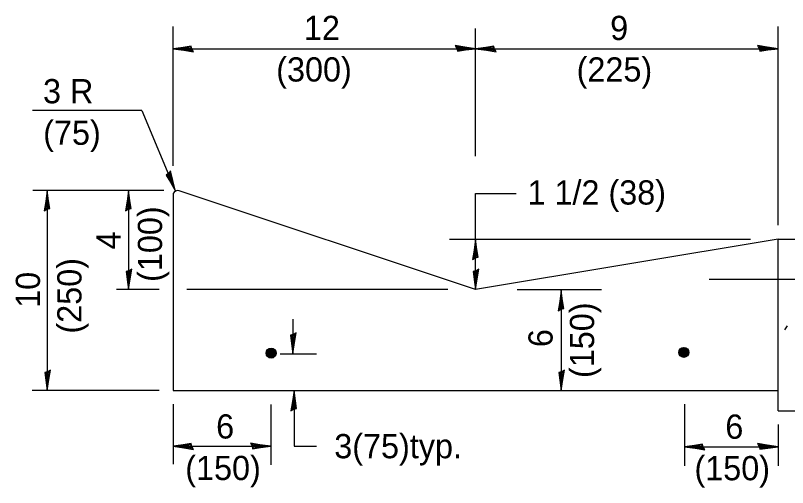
# Model space of a CAD drawing. Extents: x 116921 to 126621, y 61351 to 76334.
# Drawn here: x 119150.1 to 119373.4, y 63701.4 to 63837.9 of the extents above; entities that cross this region are included whole.
import ezdxf

# ---------------------------------------------------------------- set-up
doc = ezdxf.new("R2010")
doc.units = 0
doc.layers.add('Sheets_General Details', color=7, linetype='Continuous')

msp = doc.modelspace()

# ---------------------------------------------------------------- linework, layer by layer
at = {"layer": 'Sheets_General Details'}
for p, q in [((119195.67, 63794.4), (119195.67, 63834.71)), ((119283.15, 63797.24), (119283.15, 63834.1)), ((119370.63, 63777.24), (119370.63, 63834.71)), ((119195.67, 63828.3), (119283.15, 63828.3)), ((119283.15, 63828.3), (119370.63, 63828.3)), ((119186.59, 63810.42), (119155.02, 63810.42)), ((119186.59, 63810.42), (119196.39, 63787.16)), ((119192.94, 63787.3), (119155.05, 63787.3)), ((119159.26, 63787.3), (119159.26, 63729.5)), ((119182.8, 63787.35), (119182.8, 63758.66)), ((119195.67, 63786.4), (119195.67, 63729.5)), ((119283.15, 63758.66), (119197.44, 63787.23)), ((119283.15, 63773.24), (119283.15, 63786.46)), ((119283.15, 63786.46), (119294.92, 63786.46)), ((119275.61, 63773.24), (119362.63, 63773.24)), ((119370.63, 63773.24), (119283.15, 63758.66)), ((119283.15, 63758.66), (119283.15, 63773.24)), ((119370.63, 63773.24), (119483.74, 63773.24)), ((119370.63, 63723.66), (119370.63, 63773.24)), ((119370.63, 63729.5), (119370.63, 63773.24)), ((119350.7, 63761.65), (119398.82, 63761.65)), ((119191.67, 63758.66), (119179.3, 63758.66)), ((119275.15, 63758.66), (119199.67, 63758.66)), ((119295.15, 63758.66), (119319.55, 63758.66)), ((119307.92, 63758.4), (119307.92, 63729.5)), ((119230.34, 63750.13), (119230.34, 63740.13)), ((119372.6, 63747.08), (119373.37, 63748.19)), ((119226.62, 63740.13), (119237.1, 63740.13)), ((119191.67, 63729.5), (119154.94, 63729.5)), ((119195.67, 63729.5), (119370.63, 63729.5)), ((119230.64, 63729.5), (119230.64, 63713.4)), ((119195.67, 63725.5), (119195.67, 63708.23)), ((119223.91, 63725.44), (119223.91, 63707.97)), ((119343.54, 63725.5), (119343.54, 63707.71)), ((119370.63, 63723.66), (119483.4, 63723.66)), ((119370.63, 63719.66), (119370.63, 63707.71)), ((119195.67, 63713.4), (119223.91, 63713.4)), ((119230.64, 63713.4), (119237.1, 63713.4)), ((119343.54, 63713.25), (119370.63, 63713.25))]:
    msp.add_line(p, q, dxfattribs=at)
for points in [[(119201.09, 63828.22), (119200.91, 63829.03), (119198.61, 63828.68), (119195.67, 63828.3), (119198.81, 63827.87), (119201.57, 63827.38), (119201.09, 63828.22), (119200.85, 63828.75), (119197.65, 63828.29), (119201.14, 63827.68), (119200.63, 63828.37), (119199.16, 63828.27), (119200.57, 63828.06)], [(119277.72, 63828.38), (119277.91, 63827.57), (119280.2, 63827.92), (119283.15, 63828.3), (119280, 63828.73), (119277.24, 63829.21), (119277.72, 63828.38), (119277.97, 63827.84), (119281.17, 63828.3), (119277.67, 63828.92), (119278.18, 63828.23), (119279.65, 63828.32), (119278.24, 63828.53)], [(119288.57, 63828.22), (119288.39, 63829.03), (119286.09, 63828.68), (119283.15, 63828.3), (119286.29, 63827.87), (119289.05, 63827.38), (119288.57, 63828.22), (119288.33, 63828.75), (119285.13, 63828.29), (119288.62, 63827.68), (119288.11, 63828.37), (119286.64, 63828.27), (119288.05, 63828.06)], [(119365.2, 63828.38), (119365.39, 63827.57), (119367.68, 63827.92), (119370.63, 63828.3), (119367.48, 63828.73), (119364.72, 63829.21), (119365.2, 63828.38), (119365.45, 63827.84), (119368.65, 63828.3), (119365.15, 63828.92), (119365.66, 63828.23), (119367.13, 63828.32), (119365.72, 63828.53)], [(119194.36, 63792.19), (119193.69, 63791.7), (119194.9, 63789.73), (119196.39, 63787.16), (119195.57, 63790.23), (119194.94, 63792.96), (119194.36, 63792.19), (119193.96, 63791.75), (119195.63, 63788.99), (119194.84, 63792.45), (119194.4, 63791.7), (119195.06, 63790.39), (119194.71, 63791.77)], [(119159.18, 63781.88), (119159.99, 63782.06), (119159.64, 63784.35), (119159.26, 63787.3), (119158.83, 63784.15), (119158.35, 63781.39), (119159.18, 63781.88), (119159.72, 63782.12), (119159.26, 63785.32), (119158.64, 63781.82), (119159.33, 63782.34), (119159.24, 63783.81), (119159.02, 63782.39)], [(119182.72, 63781.93), (119183.53, 63782.11), (119183.18, 63784.4), (119182.8, 63787.35), (119182.37, 63784.2), (119181.88, 63781.45), (119182.72, 63781.93), (119183.25, 63782.17), (119182.79, 63785.37), (119182.18, 63781.87), (119182.87, 63782.39), (119182.78, 63783.86), (119182.56, 63782.45)], [(119283.07, 63767.82), (119283.88, 63768), (119283.53, 63770.29), (119283.15, 63773.24), (119282.72, 63770.09), (119282.24, 63767.34), (119283.07, 63767.82), (119283.61, 63768.06), (119283.15, 63771.26), (119282.53, 63767.76), (119283.22, 63768.28), (119283.13, 63769.75), (119282.91, 63768.34)], [(119182.88, 63764.08), (119182.07, 63763.9), (119182.42, 63761.61), (119182.8, 63758.66), (119183.23, 63761.81), (119183.71, 63764.56), (119182.88, 63764.08), (119182.34, 63763.84), (119182.8, 63760.64), (119183.42, 63764.14), (119182.73, 63763.62), (119182.82, 63762.15), (119183.04, 63763.57)], [(119283.23, 63764.08), (119282.42, 63763.9), (119282.77, 63761.61), (119283.15, 63758.66), (119283.58, 63761.81), (119284.06, 63764.56), (119283.23, 63764.08), (119282.69, 63763.84), (119283.15, 63760.64), (119283.76, 63764.14), (119283.08, 63763.62), (119283.17, 63762.15), (119283.38, 63763.57)], [(119307.84, 63752.98), (119308.65, 63753.16), (119308.3, 63755.45), (119307.92, 63758.4), (119307.49, 63755.25), (119307.01, 63752.5), (119307.84, 63752.98), (119308.38, 63753.22), (119307.92, 63756.42), (119307.3, 63752.92), (119307.99, 63753.44), (119307.9, 63754.91), (119307.68, 63753.5)], [(119230.42, 63745.64), (119229.6, 63745.46), (119229.95, 63743.13), (119230.34, 63740.13), (119230.78, 63743.33), (119231.27, 63746.13), (119230.42, 63745.64), (119229.88, 63745.4), (119230.35, 63742.15), (119230.97, 63745.7), (119230.27, 63745.18), (119230.37, 63743.68), (119230.58, 63745.12)], [(119159.34, 63734.92), (119158.53, 63734.74), (119158.88, 63732.45), (119159.26, 63729.5), (119159.69, 63732.65), (119160.18, 63735.4), (119159.34, 63734.92), (119158.81, 63734.68), (119159.27, 63731.48), (119159.88, 63734.98), (119159.19, 63734.46), (119159.28, 63732.99), (119159.5, 63734.41)], [(119308, 63734.92), (119307.19, 63734.74), (119307.54, 63732.45), (119307.92, 63729.5), (119308.35, 63732.65), (119308.84, 63735.4), (119308, 63734.92), (119307.47, 63734.68), (119307.93, 63731.48), (119308.54, 63734.98), (119307.85, 63734.46), (119307.94, 63732.99), (119308.16, 63734.41)], [(119230.56, 63724.08), (119231.37, 63724.26), (119231.02, 63726.55), (119230.64, 63729.5), (119230.2, 63726.35), (119229.72, 63723.59), (119230.56, 63724.08), (119231.09, 63724.32), (119230.63, 63727.52), (119230.02, 63724.02), (119230.71, 63724.54), (119230.61, 63726.01), (119230.4, 63724.59)], [(119201.09, 63713.33), (119200.91, 63714.13), (119198.61, 63713.79), (119195.67, 63713.4), (119198.81, 63712.97), (119201.57, 63712.49), (119201.09, 63713.33), (119200.85, 63713.86), (119197.65, 63713.4), (119201.14, 63712.79), (119200.63, 63713.47), (119199.16, 63713.38), (119200.57, 63713.17)], [(119218.49, 63713.48), (119218.67, 63712.67), (119220.97, 63713.02), (119223.91, 63713.4), (119220.77, 63713.84), (119218.01, 63714.32), (119218.49, 63713.48), (119218.73, 63712.95), (119221.93, 63713.41), (119218.44, 63714.02), (119218.95, 63713.33), (119220.42, 63713.43), (119219.01, 63713.64)], [(119348.96, 63713.17), (119348.78, 63713.98), (119346.49, 63713.63), (119343.54, 63713.25), (119346.69, 63712.82), (119349.45, 63712.33), (119348.96, 63713.17), (119348.72, 63713.71), (119345.52, 63713.24), (119349.02, 63712.63), (119348.5, 63713.32), (119347.03, 63713.23), (119348.45, 63713.01)], [(119365.2, 63713.33), (119365.39, 63712.52), (119367.68, 63712.87), (119370.63, 63713.25), (119367.48, 63713.68), (119364.72, 63714.17), (119365.2, 63713.33), (119365.45, 63712.79), (119368.65, 63713.25), (119365.15, 63713.87), (119365.66, 63713.18), (119367.13, 63713.27), (119365.72, 63713.49)]]:
    msp.add_lwpolyline(points, dxfattribs=at)
for centre, radius in [((119224.01, 63740.31), 1.44), ((119343.37, 63740.52), 1.44), ((119343.37, 63740.51), 1.37), ((119343.37, 63740.51), 1.31), ((119343.37, 63740.51), 1.24), ((119224.01, 63740.3), 1.37), ((119224.01, 63740.3), 1.31), ((119224.01, 63740.3), 1.24), ((119224.01, 63740.3), 1.18), ((119224.01, 63740.3), 1.13), ((119224.01, 63740.3), 1.07), ((119224.01, 63740.3), 1.02), ((119224.01, 63740.3), 0.975), ((119224.01, 63740.29), 0.928), ((119224.01, 63740.29), 0.884), ((119224.01, 63740.29), 0.842), ((119224.01, 63740.29), 0.802), ((119224.01, 63740.29), 0.764), ((119224.01, 63740.29), 0.727), ((119224.01, 63740.29), 0.693), ((119224.01, 63740.29), 0.66), ((119224.01, 63740.29), 0.628), ((119224.01, 63740.29), 0.599), ((119224.01, 63740.29), 0.57), ((119224.01, 63740.29), 0.543), ((119224.01, 63740.29), 0.517), ((119224.01, 63740.29), 0.492), ((119224.01, 63740.29), 0.469), ((119224.01, 63740.29), 0.447), ((119224.01, 63740.29), 0.425), ((119224.01, 63740.29), 0.405), ((119224.01, 63740.29), 0.386), ((119224.01, 63740.28), 0.367), ((119224.01, 63740.28), 0.35), ((119224.01, 63740.28), 0.333), ((119224.01, 63740.28), 0.317), ((119224.01, 63740.28), 0.302), ((119224.01, 63740.28), 0.288), ((119224.01, 63740.28), 0.274), ((119224.01, 63740.28), 0.261), ((119224.01, 63740.28), 0.249), ((119224.01, 63740.28), 0.237), ((119224.01, 63740.28), 0.236), ((119224.01, 63740.28), 0.226), ((119224.01, 63740.28), 0.224), ((119224.01, 63740.28), 0.213), ((119224.01, 63740.28), 0.203), ((119224.01, 63740.28), 0.192), ((119224.01, 63740.28), 0.183), ((119224.01, 63740.28), 0.174), ((119224.01, 63740.28), 0.165), ((119224.01, 63740.28), 0.157), ((119224.01, 63740.28), 0.149), ((119224.01, 63740.28), 0.141), ((119224.01, 63740.28), 0.134), ((119224.01, 63740.28), 0.128), ((119224.01, 63740.28), 0.121), ((119224.01, 63740.28), 0.115), ((119224.01, 63740.28), 0.109), ((119224.01, 63740.28), 0.104), ((119224.01, 63740.28), 0.0988), ((119224.01, 63740.28), 0.0938), ((119224.01, 63740.28), 0.0892), ((119224.01, 63740.28), 0.0847), ((119224.01, 63740.28), 0.0805), ((119224.01, 63740.28), 0.0764), ((119224.01, 63740.28), 0.0726), ((119224.01, 63740.28), 0.069), ((119224.01, 63740.28), 0.0655), ((119224.01, 63740.28), 0.0623), ((119224.01, 63740.28), 0.0591), ((119224.01, 63740.28), 0.0562), ((119224.01, 63740.28), 0.0534), ((119224.01, 63740.28), 0.0507), ((119224.01, 63740.28), 0.0482), ((119224.01, 63740.28), 0.0458), ((119224.01, 63740.28), 0.0435), ((119224.01, 63740.28), 0.0413), ((119224.01, 63740.28), 0.0392), ((119224.01, 63740.28), 0.0373), ((119224.01, 63740.28), 0.0354), ((119224.01, 63740.28), 0.0336), ((119224.01, 63740.28), 0.032), ((119224.01, 63740.28), 0.0304), ((119224.01, 63740.28), 0.0288), ((119224.01, 63740.28), 0.0274), ((119224.01, 63740.28), 0.026), ((119224.01, 63740.28), 0.0247), ((119224.01, 63740.28), 0.0235), ((119224.01, 63740.28), 0.0223), ((119224.01, 63740.28), 0.0212), ((119224.01, 63740.28), 0.0201), ((119224.01, 63740.28), 0.0191), ((119224.01, 63740.28), 0.0182), ((119224.01, 63740.28), 0.0173), ((119224.01, 63740.28), 0.0164), ((119224.01, 63740.28), 0.0156), ((119224.01, 63740.28), 0.0148), ((119224.01, 63740.28), 0.0141), ((119224.01, 63740.28), 0.0134), ((119224.01, 63740.28), 0.0127), ((119224.01, 63740.28), 0.0121), ((119224.01, 63740.28), 0.0115), ((119224.01, 63740.28), 0.0109), ((119224.01, 63740.28), 0.0103), ((119224.01, 63740.28), 0.00982), ((119224.01, 63740.28), 0.00933), ((119224.01, 63740.28), 0.00887), ((119224.01, 63740.28), 0.00842), ((119224.01, 63740.28), 0.008), ((119224.01, 63740.28), 0.0076), ((119224.01, 63740.28), 0.00722), ((119224.01, 63740.28), 0.00686), ((119224.01, 63740.28), 0.00652), ((119224.01, 63740.28), 0.00619), ((119224.01, 63740.28), 0.00588), ((119224.01, 63740.28), 0.00559), ((119224.01, 63740.28), 0.00531), ((119224.01, 63740.28), 0.00504), ((119224.01, 63740.28), 0.00479), ((119224.01, 63740.28), 0.00455), ((119224.01, 63740.28), 0.00432), ((119224.01, 63740.28), 0.00411), ((119224.01, 63740.28), 0.0039), ((119343.37, 63740.51), 1.18), ((119343.37, 63740.51), 1.13), ((119343.36, 63740.51), 1.07), ((119343.36, 63740.51), 1.02), ((119343.36, 63740.51), 0.975), ((119343.36, 63740.5), 0.928), ((119343.36, 63740.5), 0.884), ((119343.36, 63740.5), 0.842), ((119343.36, 63740.5), 0.802), ((119343.36, 63740.5), 0.764), ((119343.36, 63740.5), 0.727), ((119343.36, 63740.5), 0.693), ((119343.36, 63740.5), 0.66), ((119343.36, 63740.5), 0.628), ((119343.36, 63740.5), 0.599), ((119343.36, 63740.5), 0.57), ((119343.36, 63740.5), 0.543), ((119343.36, 63740.5), 0.517), ((119343.36, 63740.5), 0.492), ((119343.36, 63740.5), 0.469), ((119343.36, 63740.5), 0.447), ((119343.36, 63740.5), 0.425), ((119343.36, 63740.5), 0.405), ((119343.36, 63740.5), 0.386), ((119343.36, 63740.49), 0.367), ((119343.36, 63740.49), 0.35), ((119343.36, 63740.49), 0.333), ((119343.36, 63740.49), 0.317), ((119343.36, 63740.49), 0.302), ((119343.36, 63740.49), 0.288), ((119343.36, 63740.49), 0.274), ((119343.36, 63740.49), 0.261), ((119343.36, 63740.49), 0.249), ((119343.36, 63740.49), 0.237), ((119343.36, 63740.49), 0.236), ((119343.36, 63740.49), 0.226), ((119343.36, 63740.49), 0.224), ((119343.36, 63740.49), 0.213), ((119343.36, 63740.49), 0.203), ((119343.36, 63740.49), 0.192), ((119343.36, 63740.49), 0.183), ((119343.36, 63740.49), 0.174), ((119343.36, 63740.49), 0.165), ((119343.36, 63740.49), 0.157), ((119343.36, 63740.49), 0.149), ((119343.36, 63740.49), 0.141), ((119343.36, 63740.49), 0.134), ((119343.36, 63740.49), 0.128), ((119343.36, 63740.49), 0.121), ((119343.36, 63740.49), 0.115), ((119343.36, 63740.49), 0.109), ((119343.36, 63740.49), 0.104), ((119343.36, 63740.49), 0.0988), ((119343.36, 63740.49), 0.0938), ((119343.36, 63740.49), 0.0892), ((119343.36, 63740.49), 0.0847), ((119343.36, 63740.49), 0.0805), ((119343.36, 63740.49), 0.0764), ((119343.36, 63740.49), 0.0726), ((119343.36, 63740.49), 0.069), ((119343.36, 63740.49), 0.0655), ((119343.36, 63740.49), 0.0623), ((119343.36, 63740.49), 0.0591), ((119343.36, 63740.49), 0.0562), ((119343.36, 63740.49), 0.0534), ((119343.36, 63740.49), 0.0507), ((119343.36, 63740.49), 0.0482), ((119343.36, 63740.49), 0.0458), ((119343.36, 63740.49), 0.0435), ((119343.36, 63740.49), 0.0413), ((119343.36, 63740.49), 0.0392), ((119343.36, 63740.49), 0.0373), ((119343.36, 63740.49), 0.0354), ((119343.36, 63740.49), 0.0336), ((119343.36, 63740.49), 0.032), ((119343.36, 63740.49), 0.0304), ((119343.36, 63740.49), 0.0288), ((119343.36, 63740.49), 0.0274), ((119343.36, 63740.49), 0.026), ((119343.36, 63740.49), 0.0247), ((119343.36, 63740.49), 0.0235), ((119343.36, 63740.49), 0.0223), ((119343.36, 63740.49), 0.0212), ((119343.36, 63740.49), 0.0201), ((119343.36, 63740.49), 0.0191), ((119343.36, 63740.49), 0.0182), ((119343.36, 63740.49), 0.0173), ((119343.36, 63740.49), 0.0164), ((119343.36, 63740.49), 0.0156), ((119343.36, 63740.49), 0.0148), ((119343.36, 63740.49), 0.0141), ((119343.36, 63740.49), 0.0134), ((119343.36, 63740.49), 0.0127), ((119343.36, 63740.49), 0.0121), ((119343.36, 63740.49), 0.0115), ((119343.36, 63740.49), 0.0109), ((119343.37, 63740.49), 0.0103), ((119343.37, 63740.49), 0.00982), ((119343.37, 63740.49), 0.00933), ((119343.37, 63740.49), 0.00887), ((119343.37, 63740.49), 0.00842), ((119343.37, 63740.49), 0.008), ((119343.37, 63740.49), 0.0076), ((119343.37, 63740.49), 0.00722), ((119343.37, 63740.49), 0.00686), ((119343.37, 63740.49), 0.00652), ((119343.37, 63740.49), 0.00619), ((119343.37, 63740.49), 0.00588), ((119343.37, 63740.49), 0.00559), ((119343.37, 63740.49), 0.00531), ((119343.37, 63740.49), 0.00504), ((119343.37, 63740.49), 0.00479), ((119343.37, 63740.49), 0.00455), ((119343.37, 63740.49), 0.00432), ((119343.37, 63740.49), 0.00411), ((119343.37, 63740.49), 0.0039)]:
    msp.add_circle(centre, radius, dxfattribs=at)
msp.add_arc((119197.01, 63785.84), 1.45, 72.6169, 157.4485, dxfattribs=at)

# ---------------------------------------------------------------- texts
for s, rotation, p in [('12', 360, (119233.49, 63830.8)), ('9', 360, (119322.07, 63830.8)), ('(300)', 360, (119225.49, 63818.8)), ('(225)', 360, (119312.37, 63818.8)), ('3 R', 360, (119158.04, 63812.51)), ('(75)', 360, (119158.1, 63800.51)), ('1 1/2 (38)', 360, (119298.15, 63783.24)), ('(100)', 90, (119192.47, 63760.88)), ('4', 90, (119180.47, 63770.25)), ('(250)', 90, (119169.17, 63745.94)), ('10', 90, (119157.17, 63753.38)), ('(150)', 90, (119317.42, 63733.1)), ('6', 90, (119305.42, 63742.03)), ('6', 360, (119208.11, 63715.61)), ('6', 360, (119355.37, 63715.55)), ('3(75)typ.', 360, (119242.27, 63709.91)), ('(150)', 360, (119199.18, 63703.61)), ('(150)', 360, (119346.44, 63703.55))]:
    msp.add_text(s, height=7, rotation=rotation, dxfattribs=at).set_placement(p)

doc.saveas('drawing.dxf')
